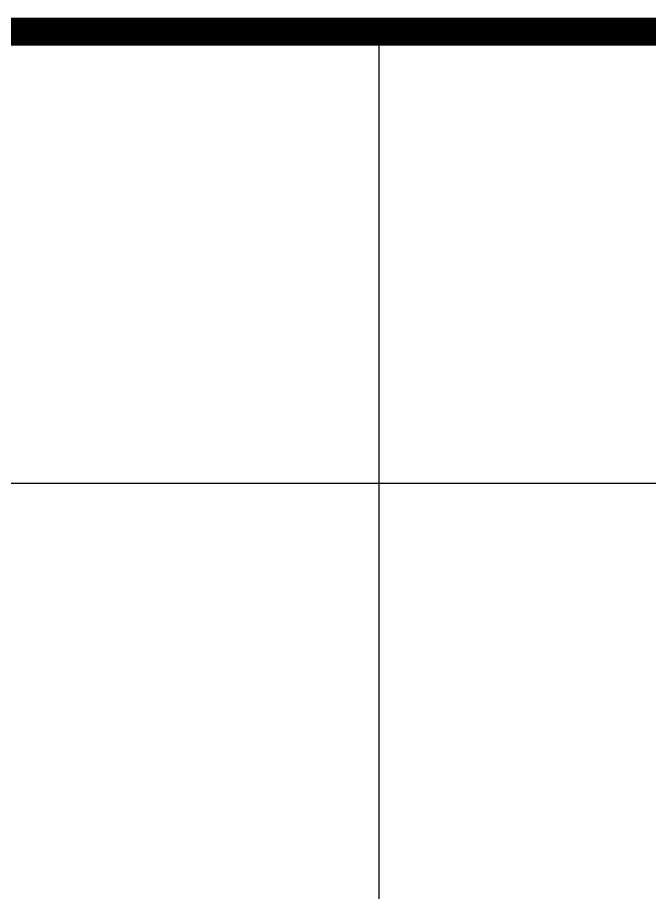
# Model space of a CAD drawing. Header units: inches. Extents: x -1293886 to -986005, y -15154 to 203628.
# Drawn here: x -1216174 to -1215054, y 90302 to 91852 of the extents above; entities that cross this region are included whole.
import ezdxf

# ---------------------------------------------------------------- set-up
doc = ezdxf.new("R2010")
doc.units = ezdxf.units.IN
doc.header["$LTSCALE"] = 100
doc.header["$MEASUREMENT"] = 0
doc.layers.get('0').update_dxf_attribs({"color": 252})
doc.layers.add('TK', color=142, linetype='Continuous')

# ---------------------------------------------------------------- blocks, each defined once
blk = doc.blocks.new('A$C05385F37')
at = {"layer": 'TK'}
for p, q in [((-8000, -26600), (-1000, -26600)), ((-1000, -26600), (-8000, -26600)), ((-8000, -26600), (-1000, -26600)), ((-8000, -26600), (-2830.4, -26600)), ((-8000, -26600), (-1000, -26600)), ((-8000, -26600), (-1000, -26600)), ((-8000, -26600), (-1000, -26600)), ((-3299.9, -26600), (-3299.9, -31400)), ((-8000, -27400), (-1000, -27400))]:
    blk.add_line(p, q, dxfattribs=at)
at = {"layer": 'TK', "const_width": 50}
for points in [[(-8000, -26600), (-1000, -26600)], [(-1000, -26600), (-8000, -26600)], [(-1000, -26600), (-7944, -26600)]]:
    blk.add_lwpolyline(points, dxfattribs=at)

msp = doc.modelspace()

# ---------------------------------------------------------------- block references
at = {"color": 4}
msp.add_blockref('A$C05385F37', (-1212233.8, 118427.1), dxfattribs=at)

doc.saveas('drawing.dxf')
